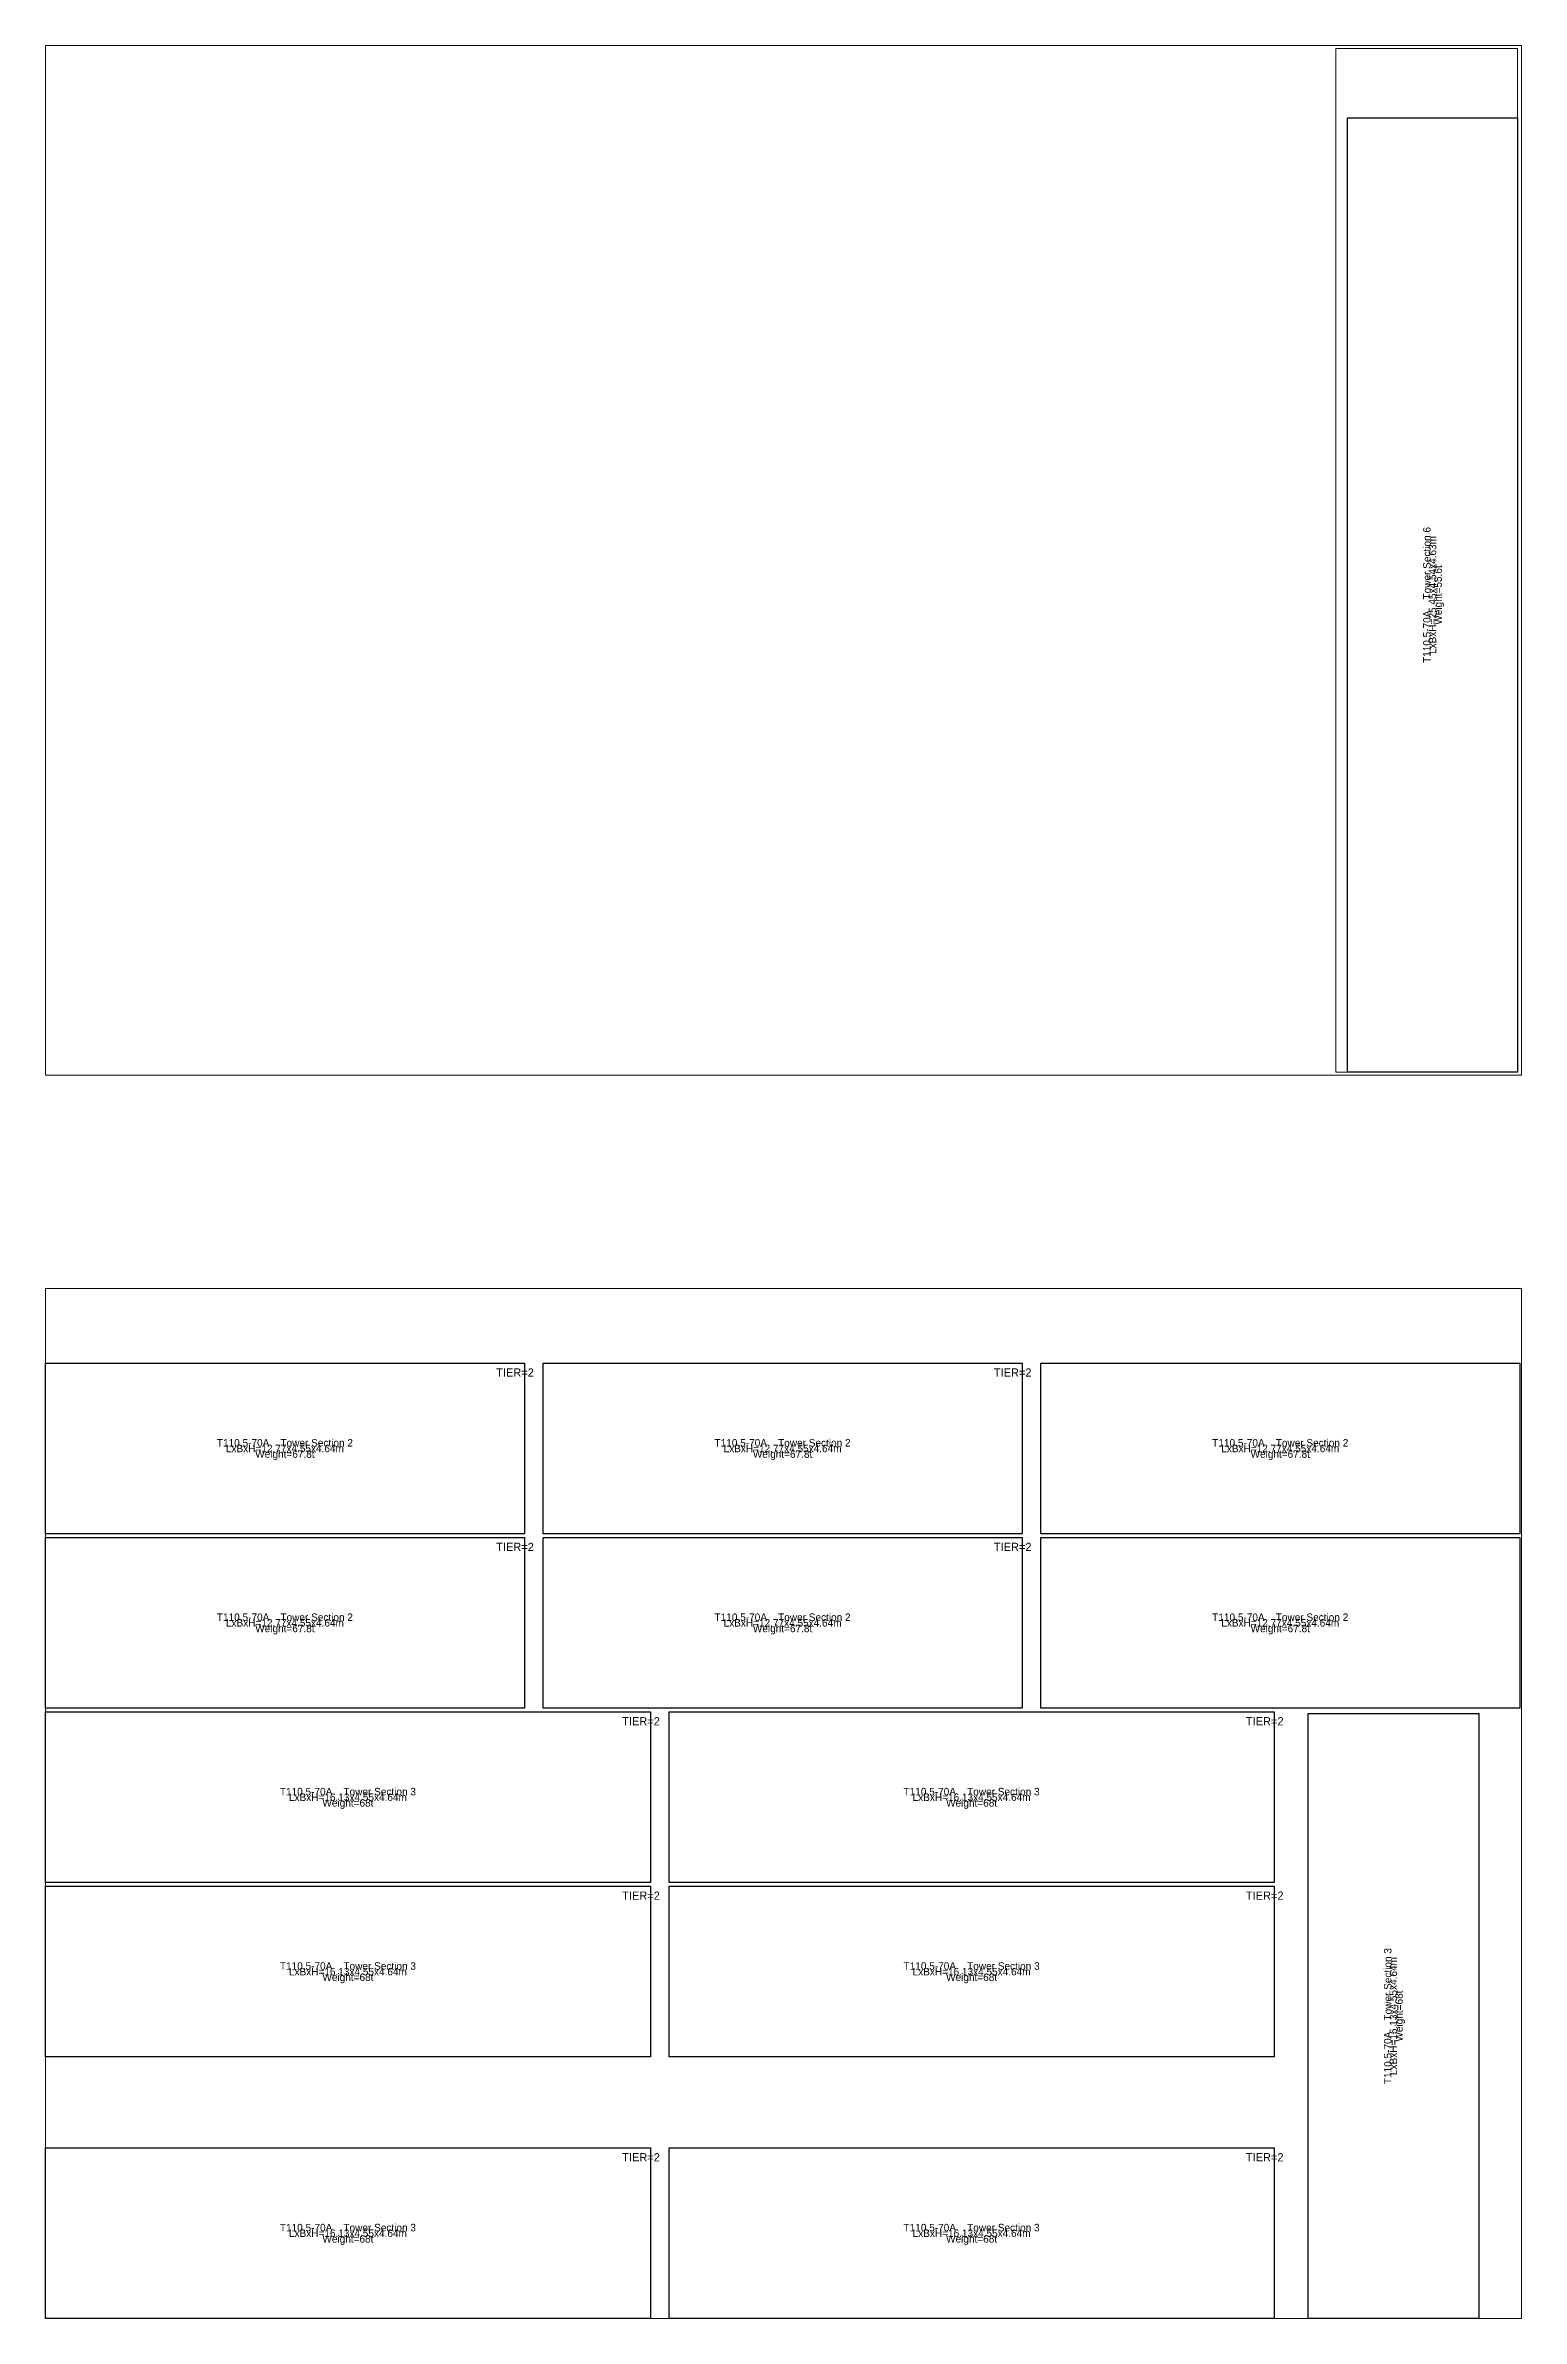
# Model space of a CAD drawing. Header units: millimetres. Extents: x -40149 to 129555, y 0 to 130562.
# Drawn here: x 31977 to 71336, y 0 to 60609 of the extents above; entities that cross this region are included whole.
import ezdxf
from ezdxf.enums import TextEntityAlignment as Align

# ---------------------------------------------------------------- set-up
doc = ezdxf.new("R2010")
doc.units = ezdxf.units.MM
for name, color, linetype in [('BOUNDARY', 8, 'Continuous'), ('BYPASS', 140, 'Continuous'), ('COMP_2', 3, 'Continuous'), ('COMP_3', 5, 'Continuous'), ('COMP_6', 210, 'Continuous')]:
    doc.layers.add(name, color=color, linetype=linetype)

msp = doc.modelspace()

# ---------------------------------------------------------------- linework, layer by layer
at = {"layer": 'BOUNDARY', "lineweight": 15}
for points in [[(31977, 33151), (31977, 60609), (71336, 60609), (71336, 33151), (31977, 33151)], [(31977, 0), (31977, 27462), (71336, 27462), (71336, 0), (31977, 0)]]:
    msp.add_lwpolyline(points, dxfattribs=at)
at = {"layer": 'BYPASS', "lineweight": 20}
msp.add_lwpolyline([(66381, 33230.11), (66381, 60530), (71231, 60530), (71231, 33230.11), (66381, 33230.11)], dxfattribs=at)
at = {"layer": 'COMP_2', "lineweight": 25}
for points in [[(31977, 20925), (31977, 25475), (44747, 25475), (44747, 20925), (31977, 20925)], [(45247, 20925), (45247, 25475), (58017, 25475), (58017, 20925), (45247, 20925)], [(58517, 20925), (58517, 25475), (71287, 25475), (71287, 20925), (58517, 20925)], [(31977, 16275), (31977, 20825), (44747, 20825), (44747, 16275), (31977, 16275)], [(45247, 16275), (45247, 20825), (58017, 20825), (58017, 16275), (45247, 16275)], [(58517, 16275), (58517, 20825), (71287, 20825), (71287, 16275), (58517, 16275)]]:
    msp.add_lwpolyline(points, dxfattribs=at)
at = {"layer": 'COMP_3', "lineweight": 25}
for points in [[(31977, 11625), (31977, 16175), (48107, 16175), (48107, 11625), (31977, 11625)], [(48607, 11625), (48607, 16175), (64737, 16175), (64737, 11625), (48607, 11625)], [(65643, 0), (65643, 16130), (70193, 16130), (70193, 0), (65643, 0)], [(31977, 6975), (31977, 11525), (48107, 11525), (48107, 6975), (31977, 6975)], [(48607, 6975), (48607, 11525), (64737, 11525), (64737, 6975), (48607, 6975)], [(31977, 0), (31977, 4550), (48107, 4550), (48107, 0), (31977, 0)], [(48607, 0), (48607, 4550), (64737, 4550), (64737, 0), (48607, 0)]]:
    msp.add_lwpolyline(points, dxfattribs=at)
at = {"layer": 'COMP_6', "lineweight": 25}
msp.add_lwpolyline([(66691, 33231), (66691, 58681), (71231, 58681), (71231, 33231), (66691, 33231)], dxfattribs=at)

# ---------------------------------------------------------------- texts
at = {"layer": 'COMP_2', "color": 1}
for p in [(44497, 25225), (57767, 25225), (44497, 20575), (57767, 20575)]:
    msp.add_text('TIER=2', height=220, dxfattribs=at).set_placement(p, align=Align.MIDDLE_CENTER)
at = {"layer": 'COMP_2'}
for s, p in [('T110.5-70A    Tower Section 2', (38362, 23350)), ('LxBxH=12.77x4.55x4.64m', (38362, 23200)), ('Weight=67.8t', (38362, 23050)), ('T110.5-70A    Tower Section 2', (51632, 23350)), ('LxBxH=12.77x4.55x4.64m', (51632, 23200)), ('Weight=67.8t', (51632, 23050)), ('T110.5-70A    Tower Section 2', (64902, 23350)), ('LxBxH=12.77x4.55x4.64m', (64902, 23200)), ('Weight=67.8t', (64902, 23050)), ('T110.5-70A    Tower Section 2', (38362, 18700)), ('T110.5-70A    Tower Section 2', (51632, 18700)), ('T110.5-70A    Tower Section 2', (64902, 18700)), ('LxBxH=12.77x4.55x4.64m', (38362, 18550)), ('Weight=67.8t', (38362, 18400)), ('LxBxH=12.77x4.55x4.64m', (51632, 18550)), ('Weight=67.8t', (51632, 18400)), ('LxBxH=12.77x4.55x4.64m', (64902, 18550)), ('Weight=67.8t', (64902, 18400))]:
    msp.add_text(s, height=200, dxfattribs=at).set_placement(p, align=Align.MIDDLE_CENTER)
at = {"layer": 'COMP_3', "color": 1}
for p in [(47857, 15925), (64487, 15925), (47857, 11275), (64487, 11275), (47857, 4300), (64487, 4300)]:
    msp.add_text('TIER=2', height=220, dxfattribs=at).set_placement(p, align=Align.MIDDLE_CENTER)
at = {"layer": 'COMP_3'}
for s, p in [('T110.5-70A    Tower Section 3', (40042, 14050)), ('LxBxH=16.13x4.55x4.64m', (40042, 13900)), ('T110.5-70A    Tower Section 3', (56672, 14050)), ('LxBxH=16.13x4.55x4.64m', (56672, 13900)), ('Weight=68t', (40042, 13750)), ('Weight=68t', (56672, 13750)), ('T110.5-70A    Tower Section 3', (40042, 9400)), ('LxBxH=16.13x4.55x4.64m', (40042, 9250)), ('Weight=68t', (40042, 9100)), ('T110.5-70A    Tower Section 3', (56672, 9400)), ('LxBxH=16.13x4.55x4.64m', (56672, 9250)), ('Weight=68t', (56672, 9100)), ('T110.5-70A    Tower Section 3', (40042, 2425)), ('T110.5-70A    Tower Section 3', (56672, 2425)), ('LxBxH=16.13x4.55x4.64m', (40042, 2275)), ('Weight=68t', (40042, 2125)), ('LxBxH=16.13x4.55x4.64m', (56672, 2275)), ('Weight=68t', (56672, 2125))]:
    msp.add_text(s, height=200, dxfattribs=at).set_placement(p, align=Align.MIDDLE_CENTER)
for s, p in [('T110.5-70A    Tower Section 3', (67768, 8065)), ('LxBxH=16.13x4.55x4.64m', (67918, 8065)), ('Weight=68t', (68068, 8065))]:
    msp.add_text(s, height=200, rotation=90, dxfattribs=at).set_placement(p, align=Align.MIDDLE_CENTER)
at = {"layer": 'COMP_6'}
for s, p in [('T110.5-70A    Tower Section 6', (68811, 45956)), ('LxBxH=25.45x4.54x4.63m', (68961, 45956)), ('Weight=55.6t', (69111, 45956))]:
    msp.add_text(s, height=200, rotation=90, dxfattribs=at).set_placement(p, align=Align.MIDDLE_CENTER)

doc.saveas('drawing.dxf')
